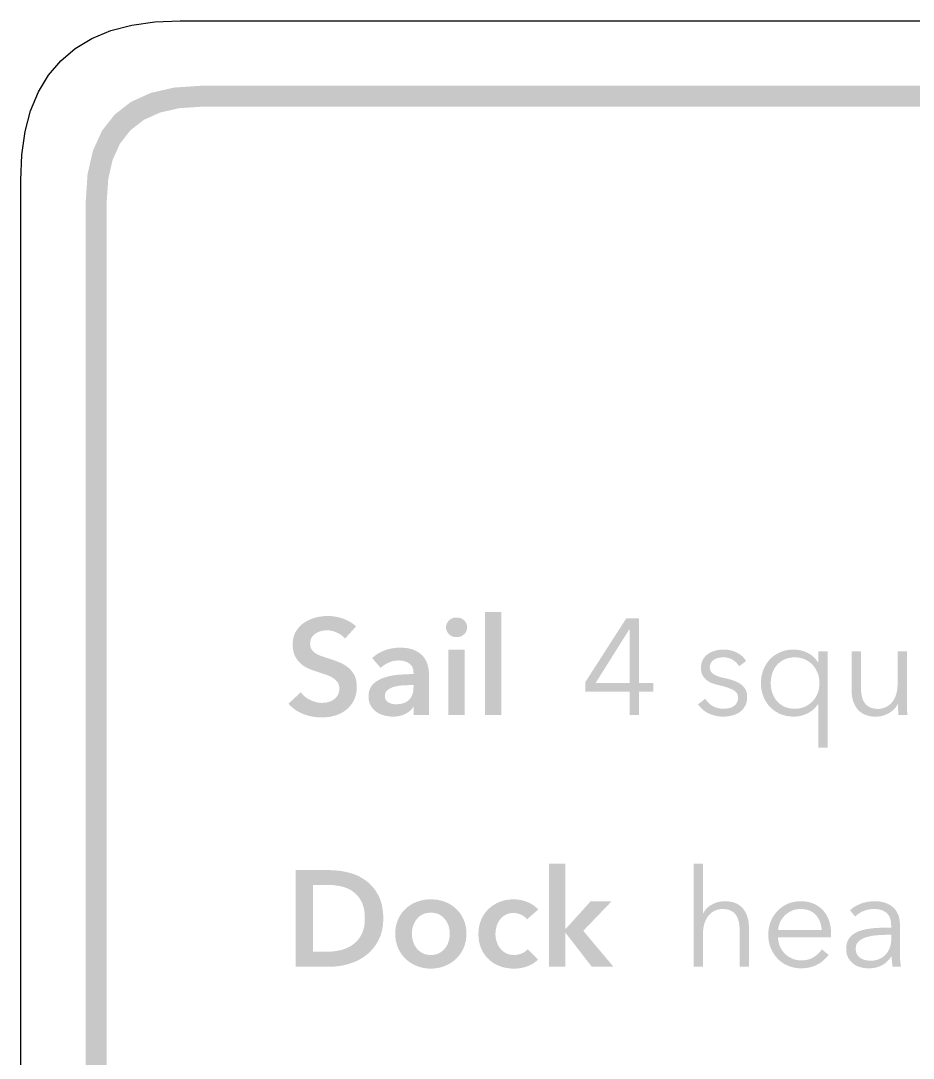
# Model space of a CAD drawing. Header units: millimetres. Extents: x 6 to 126, y 130 to 351.
# Drawn here: x 5.96 to 22.98, y 262.25 to 282.04 of the extents above; entities that cross this region are included whole.
import ezdxf

# ---------------------------------------------------------------- set-up
doc = ezdxf.new("R2010")
doc.units = ezdxf.units.MM
doc.layers.add('CUT', color=1, linetype='Continuous')
doc.layers.add('RASTER', color=7, linetype='Continuous')

msp = doc.modelspace()

# ---------------------------------------------------------------- hatches: boundary and pattern name
at = {"layer": 'RASTER'}
h = msp.add_hatch(color=7, dxfattribs=at)
h.paths.add_polyline_path([(7.2, 278.6), (7.234, 279.116), (7.337, 279.563), (7.509, 279.941), (7.75, 280.25), (8.059, 280.491), (8.438, 280.663), (8.884, 280.766), (9.4, 280.8), (65.489, 280.8), (66.005, 280.766), (66.452, 280.663), (66.83, 280.491), (67.139, 280.25), (67.38, 279.941), (67.552, 279.563), (67.655, 279.116), (67.689, 278.6), (67.689, 243.6), (67.655, 243.084), (67.552, 242.638), (67.38, 242.259), (67.139, 241.95), (66.83, 241.709), (66.452, 241.538), (66.005, 241.434), (65.489, 241.4), (9.4, 241.4), (8.884, 241.434), (8.438, 241.538), (8.059, 241.709), (7.75, 241.95), (7.509, 242.259), (7.337, 242.638), (7.234, 243.084), (7.2, 243.6)])
h.paths.add_polyline_path([(7.6, 278.6), (7.6, 243.6), (7.628, 243.178), (7.712, 242.813), (7.853, 242.503), (8.05, 242.25), (8.303, 242.053), (8.612, 241.913), (8.978, 241.828), (9.4, 241.8), (65.489, 241.8), (65.911, 241.828), (66.277, 241.913), (66.586, 242.053), (66.839, 242.25), (67.036, 242.503), (67.177, 242.813), (67.261, 243.178), (67.289, 243.6), (67.289, 278.6), (67.261, 279.022), (67.177, 279.388), (67.036, 279.697), (66.839, 279.95), (66.586, 280.147), (66.277, 280.288), (65.911, 280.372), (65.489, 280.4), (9.4, 280.4), (8.978, 280.372), (8.612, 280.288), (8.303, 280.147), (8.05, 279.95), (7.853, 279.697), (7.712, 279.388), (7.628, 279.022), (7.6, 278.6)], flags=0)
for points in [[(12.141, 270.256), (12.128, 270.273), (12.113, 270.288), (12.096, 270.304), (12.079, 270.318), (12.06, 270.332), (12.039, 270.345), (12.018, 270.357), (11.995, 270.369), (11.971, 270.38), (11.947, 270.389), (11.923, 270.397), (11.899, 270.403), (11.875, 270.408), (11.851, 270.412), (11.827, 270.414), (11.803, 270.415), (11.789, 270.414), (11.775, 270.414), (11.761, 270.413), (11.746, 270.411), (11.732, 270.409), (11.718, 270.407), (11.703, 270.404), (11.689, 270.4), (11.675, 270.396), (11.661, 270.392), (11.648, 270.387), (11.634, 270.382), (11.622, 270.376), (11.609, 270.37), (11.597, 270.363), (11.585, 270.356), (11.574, 270.348), (11.563, 270.34), (11.552, 270.331), (11.542, 270.322), (11.533, 270.312), (11.524, 270.301), (11.516, 270.29), (11.508, 270.278), (11.501, 270.266), (11.495, 270.253), (11.49, 270.239), (11.486, 270.225), (11.483, 270.21), (11.48, 270.195), (11.479, 270.179), (11.478, 270.162), (11.479, 270.147), (11.48, 270.132), (11.482, 270.118), (11.485, 270.105), (11.489, 270.092), (11.493, 270.079), (11.498, 270.067), (11.504, 270.056), (11.511, 270.045), (11.519, 270.035), (11.527, 270.024), (11.535, 270.015), (11.545, 270.006), (11.554, 269.997), (11.565, 269.988), (11.576, 269.98), (11.588, 269.973), (11.6, 269.965), (11.613, 269.958), (11.626, 269.951), (11.64, 269.944), (11.655, 269.938), (11.67, 269.932), (11.686, 269.926), (11.703, 269.92), (11.72, 269.914), (11.737, 269.908), (11.755, 269.902), (11.773, 269.897), (11.791, 269.891), (11.81, 269.885), (11.829, 269.879), (11.852, 269.872), (11.874, 269.864), (11.897, 269.856), (11.919, 269.848), (11.942, 269.84), (11.966, 269.832), (11.989, 269.823), (12.013, 269.814), (12.036, 269.805), (12.059, 269.794), (12.082, 269.783), (12.104, 269.772), (12.125, 269.759), (12.146, 269.746), (12.167, 269.732), (12.187, 269.718), (12.206, 269.702), (12.225, 269.686), (12.242, 269.669), (12.259, 269.65), (12.275, 269.631), (12.29, 269.611), (12.304, 269.589), (12.317, 269.567), (12.329, 269.544), (12.339, 269.519), (12.348, 269.493), (12.355, 269.465), (12.36, 269.436), (12.364, 269.406), (12.367, 269.374), (12.368, 269.341), (12.367, 269.304), (12.364, 269.269), (12.36, 269.235), (12.354, 269.202), (12.346, 269.17), (12.337, 269.14), (12.326, 269.11), (12.313, 269.082), (12.299, 269.055), (12.283, 269.029), (12.267, 269.005), (12.249, 268.981), (12.231, 268.959), (12.211, 268.938), (12.19, 268.918), (12.167, 268.899), (12.144, 268.881), (12.12, 268.865), (12.095, 268.849), (12.069, 268.835), (12.041, 268.822), (12.013, 268.81), (11.984, 268.799), (11.954, 268.79), (11.923, 268.781), (11.892, 268.774), (11.861, 268.767), (11.829, 268.762), (11.796, 268.758), (11.764, 268.755), (11.73, 268.754), (11.697, 268.753), (11.652, 268.754), (11.608, 268.757), (11.563, 268.763), (11.519, 268.77), (11.476, 268.779), (11.432, 268.79), (11.389, 268.804), (11.346, 268.82), (11.304, 268.837), (11.264, 268.857), (11.226, 268.878), (11.19, 268.902), (11.156, 268.927), (11.124, 268.955), (11.093, 268.984), (11.065, 269.016), (11.299, 269.234), (11.317, 269.211), (11.336, 269.19), (11.356, 269.169), (11.378, 269.15), (11.401, 269.132), (11.426, 269.116), (11.452, 269.1), (11.48, 269.086), (11.508, 269.073), (11.536, 269.062), (11.564, 269.053), (11.592, 269.045), (11.62, 269.039), (11.647, 269.035), (11.675, 269.032), (11.702, 269.031), (11.716, 269.032), (11.731, 269.032), (11.745, 269.033), (11.76, 269.035), (11.775, 269.037), (11.789, 269.039), (11.804, 269.042), (11.819, 269.046), (11.834, 269.05), (11.848, 269.054), (11.862, 269.059), (11.876, 269.065), (11.889, 269.071), (11.902, 269.078), (11.915, 269.086), (11.927, 269.094), (11.939, 269.103), (11.95, 269.112), (11.96, 269.122), (11.97, 269.132), (11.98, 269.143), (11.989, 269.154), (11.997, 269.166), (12.005, 269.178), (12.012, 269.191), (12.018, 269.205), (12.023, 269.22), (12.027, 269.235), (12.031, 269.251), (12.033, 269.268), (12.034, 269.286), (12.035, 269.304), (12.034, 269.322), (12.033, 269.339), (12.03, 269.356), (12.026, 269.371), (12.022, 269.386), (12.016, 269.4), (12.009, 269.413), (12.001, 269.425), (11.992, 269.437), (11.983, 269.449), (11.972, 269.46), (11.961, 269.47), (11.95, 269.48), (11.937, 269.49), (11.924, 269.5), (11.91, 269.509), (11.895, 269.517), (11.88, 269.525), (11.864, 269.534), (11.848, 269.541), (11.83, 269.549), (11.813, 269.556), (11.794, 269.563), (11.775, 269.57), (11.755, 269.576), (11.735, 269.583), (11.715, 269.589), (11.695, 269.596), (11.674, 269.603), (11.653, 269.61), (11.632, 269.617), (11.611, 269.624), (11.59, 269.631), (11.569, 269.638), (11.549, 269.645), (11.528, 269.653), (11.507, 269.661), (11.486, 269.669), (11.465, 269.678), (11.445, 269.687), (11.424, 269.696), (11.404, 269.706), (11.385, 269.717), (11.366, 269.729), (11.347, 269.741), (11.329, 269.754), (11.312, 269.768), (11.295, 269.783), (11.279, 269.798), (11.263, 269.814), (11.249, 269.831), (11.235, 269.849), (11.222, 269.868), (11.21, 269.888), (11.198, 269.908), (11.187, 269.93), (11.177, 269.952), (11.169, 269.976), (11.162, 270.001), (11.156, 270.028), (11.151, 270.055), (11.148, 270.084), (11.146, 270.115), (11.146, 270.147), (11.147, 270.181), (11.149, 270.215), (11.154, 270.247), (11.16, 270.277), (11.168, 270.307), (11.179, 270.335), (11.19, 270.363), (11.204, 270.389), (11.219, 270.413), (11.236, 270.437), (11.253, 270.46), (11.272, 270.481), (11.291, 270.502), (11.312, 270.521), (11.334, 270.539), (11.358, 270.556), (11.382, 270.572), (11.407, 270.587), (11.432, 270.601), (11.459, 270.614), (11.486, 270.626), (11.514, 270.637), (11.543, 270.646), (11.573, 270.655), (11.604, 270.663), (11.634, 270.669), (11.665, 270.675), (11.695, 270.679), (11.726, 270.683), (11.757, 270.686), (11.788, 270.687), (11.819, 270.688), (11.854, 270.687), (11.889, 270.685), (11.925, 270.681), (11.96, 270.675), (11.996, 270.668), (12.032, 270.66), (12.068, 270.65), (12.104, 270.638), (12.139, 270.625), (12.173, 270.61), (12.207, 270.594), (12.239, 270.576), (12.269, 270.557), (12.299, 270.536), (12.327, 270.514), (12.355, 270.49)], [(14.812, 270.766), (15.124, 270.766), (15.124, 268.8), (14.812, 268.8)], [(19.655, 269.728), (19.645, 269.747), (19.633, 269.764), (19.62, 269.781), (19.606, 269.797), (19.591, 269.812), (19.574, 269.826), (19.556, 269.839), (19.537, 269.852), (19.517, 269.863), (19.496, 269.873), (19.475, 269.881), (19.452, 269.888), (19.429, 269.893), (19.406, 269.897), (19.381, 269.899), (19.356, 269.9), (19.345, 269.9), (19.333, 269.899), (19.321, 269.898), (19.31, 269.897), (19.298, 269.896), (19.286, 269.894), (19.274, 269.892), (19.263, 269.889), (19.251, 269.887), (19.24, 269.883), (19.229, 269.88), (19.219, 269.876), (19.208, 269.871), (19.198, 269.866), (19.189, 269.861), (19.18, 269.856), (19.171, 269.85), (19.162, 269.843), (19.154, 269.836), (19.147, 269.829), (19.14, 269.821), (19.133, 269.813), (19.127, 269.805), (19.121, 269.796), (19.116, 269.786), (19.111, 269.777), (19.108, 269.767), (19.105, 269.756), (19.102, 269.745), (19.1, 269.734), (19.099, 269.722), (19.099, 269.71), (19.1, 269.689), (19.103, 269.67), (19.109, 269.651), (19.117, 269.634), (19.126, 269.618), (19.138, 269.604), (19.153, 269.591), (19.169, 269.579), (19.188, 269.568), (19.209, 269.557), (19.233, 269.547), (19.26, 269.537), (19.288, 269.527), (19.32, 269.518), (19.354, 269.51), (19.39, 269.502), (19.442, 269.49), (19.491, 269.477), (19.536, 269.463), (19.578, 269.448), (19.616, 269.431), (19.65, 269.413), (19.681, 269.394), (19.709, 269.373), (19.733, 269.351), (19.754, 269.327), (19.771, 269.302), (19.786, 269.274), (19.797, 269.245), (19.805, 269.214), (19.81, 269.181), (19.811, 269.146), (19.811, 269.12), (19.809, 269.096), (19.806, 269.072), (19.801, 269.05), (19.796, 269.028), (19.789, 269.008), (19.781, 268.989), (19.771, 268.97), (19.761, 268.953), (19.749, 268.936), (19.737, 268.92), (19.725, 268.905), (19.711, 268.891), (19.697, 268.878), (19.682, 268.865), (19.666, 268.853), (19.649, 268.842), (19.632, 268.832), (19.615, 268.823), (19.597, 268.814), (19.578, 268.807), (19.559, 268.8), (19.539, 268.794), (19.519, 268.788), (19.498, 268.784), (19.478, 268.78), (19.457, 268.776), (19.437, 268.774), (19.416, 268.772), (19.395, 268.77), (19.375, 268.769), (19.354, 268.769), (19.319, 268.77), (19.285, 268.772), (19.252, 268.777), (19.218, 268.783), (19.185, 268.791), (19.151, 268.801), (19.119, 268.813), (19.086, 268.826), (19.054, 268.841), (19.024, 268.859), (18.995, 268.878), (18.968, 268.899), (18.942, 268.923), (18.917, 268.948), (18.894, 268.976), (18.873, 269.005), (19.013, 269.109), (19.026, 269.09), (19.039, 269.071), (19.055, 269.053), (19.071, 269.035), (19.089, 269.019), (19.108, 269.003), (19.129, 268.988), (19.151, 268.974), (19.174, 268.961), (19.198, 268.95), (19.222, 268.941), (19.247, 268.933), (19.272, 268.927), (19.298, 268.923), (19.324, 268.92), (19.351, 268.92), (19.365, 268.92), (19.379, 268.92), (19.393, 268.921), (19.407, 268.922), (19.421, 268.924), (19.434, 268.925), (19.447, 268.928), (19.46, 268.93), (19.473, 268.933), (19.486, 268.936), (19.498, 268.94), (19.509, 268.944), (19.52, 268.949), (19.531, 268.954), (19.541, 268.96), (19.551, 268.966), (19.561, 268.973), (19.57, 268.98), (19.578, 268.988), (19.586, 268.996), (19.594, 269.004), (19.601, 269.013), (19.608, 269.023), (19.614, 269.033), (19.619, 269.043), (19.624, 269.054), (19.628, 269.066), (19.631, 269.078), (19.634, 269.091), (19.636, 269.104), (19.637, 269.118), (19.637, 269.133), (19.636, 269.156), (19.631, 269.178), (19.624, 269.198), (19.614, 269.217), (19.601, 269.234), (19.585, 269.25), (19.567, 269.264), (19.545, 269.277), (19.521, 269.289), (19.494, 269.301), (19.464, 269.312), (19.432, 269.324), (19.398, 269.335), (19.36, 269.346), (19.321, 269.356), (19.278, 269.367), (19.265, 269.37), (19.251, 269.374), (19.237, 269.377), (19.222, 269.381), (19.208, 269.386), (19.193, 269.39), (19.178, 269.395), (19.163, 269.399), (19.148, 269.404), (19.133, 269.41), (19.118, 269.416), (19.104, 269.423), (19.09, 269.431), (19.076, 269.439), (19.063, 269.447), (19.05, 269.457), (19.037, 269.466), (19.025, 269.477), (19.013, 269.488), (19.002, 269.499), (18.992, 269.511), (18.982, 269.524), (18.973, 269.537), (18.964, 269.551), (18.956, 269.566), (18.949, 269.582), (18.943, 269.598), (18.938, 269.616), (18.935, 269.634), (18.932, 269.653), (18.931, 269.673), (18.93, 269.694), (18.931, 269.717), (18.932, 269.739), (18.935, 269.761), (18.939, 269.781), (18.944, 269.801), (18.95, 269.819), (18.958, 269.837), (18.966, 269.854), (18.976, 269.871), (18.986, 269.886), (18.997, 269.901), (19.009, 269.915), (19.022, 269.928), (19.035, 269.941), (19.049, 269.952), (19.064, 269.964), (19.079, 269.974), (19.096, 269.984), (19.112, 269.993), (19.129, 270.001), (19.147, 270.008), (19.165, 270.015), (19.184, 270.022), (19.203, 270.027), (19.223, 270.032), (19.242, 270.036), (19.262, 270.04), (19.282, 270.043), (19.303, 270.045), (19.323, 270.047), (19.343, 270.048), (19.364, 270.048), (19.396, 270.047), (19.427, 270.044), (19.459, 270.04), (19.49, 270.034), (19.52, 270.026), (19.551, 270.016), (19.581, 270.004), (19.611, 269.991), (19.64, 269.976), (19.667, 269.959), (19.692, 269.941), (19.716, 269.922), (19.737, 269.901), (19.757, 269.879), (19.775, 269.855), (19.791, 269.83)], [(22.697, 268.8), (22.696, 268.813), (22.695, 268.825), (22.694, 268.839), (22.693, 268.852), (22.692, 268.866), (22.691, 268.88), (22.69, 268.894), (22.69, 268.909), (22.689, 268.924), (22.688, 268.938), (22.688, 268.951), (22.688, 268.964), (22.687, 268.976), (22.687, 268.987), (22.687, 268.998), (22.687, 269.008), (22.682, 269.008), (22.668, 268.982), (22.652, 268.957), (22.634, 268.934), (22.614, 268.911), (22.591, 268.89), (22.567, 268.871), (22.541, 268.852), (22.513, 268.835), (22.483, 268.82), (22.453, 268.806), (22.423, 268.795), (22.393, 268.785), (22.361, 268.778), (22.33, 268.773), (22.298, 268.77), (22.266, 268.769), (22.21, 268.771), (22.157, 268.777), (22.109, 268.788), (22.063, 268.803), (22.022, 268.823), (21.984, 268.846), (21.949, 268.874), (21.919, 268.907), (21.892, 268.942), (21.868, 268.981), (21.848, 269.022), (21.832, 269.067), (21.819, 269.113), (21.81, 269.163), (21.805, 269.215), (21.803, 269.271), (21.803, 270.017), (21.98, 270.017), (21.98, 269.343), (21.98, 269.32), (21.981, 269.296), (21.982, 269.274), (21.984, 269.252), (21.986, 269.23), (21.989, 269.209), (21.992, 269.189), (21.995, 269.169), (22, 269.15), (22.005, 269.132), (22.01, 269.114), (22.017, 269.097), (22.024, 269.08), (22.031, 269.065), (22.04, 269.05), (22.049, 269.035), (22.059, 269.022), (22.069, 269.009), (22.081, 268.997), (22.093, 268.986), (22.106, 268.975), (22.12, 268.965), (22.135, 268.956), (22.15, 268.948), (22.167, 268.941), (22.184, 268.935), (22.202, 268.929), (22.222, 268.925), (22.242, 268.921), (22.264, 268.919), (22.286, 268.917), (22.31, 268.917), (22.327, 268.917), (22.345, 268.919), (22.362, 268.921), (22.379, 268.924), (22.396, 268.928), (22.413, 268.933), (22.43, 268.939), (22.447, 268.946), (22.463, 268.953), (22.479, 268.962), (22.494, 268.971), (22.509, 268.982), (22.524, 268.993), (22.538, 269.005), (22.552, 269.019), (22.565, 269.033), (22.577, 269.048), (22.589, 269.064), (22.601, 269.081), (22.612, 269.099), (22.622, 269.118), (22.631, 269.138), (22.64, 269.159), (22.648, 269.181), (22.655, 269.204), (22.662, 269.228), (22.667, 269.253), (22.671, 269.279), (22.675, 269.306), (22.677, 269.334), (22.679, 269.363), (22.679, 269.393), (22.679, 270.017), (22.856, 270.017), (22.856, 269.068), (22.856, 269.055), (22.856, 269.041), (22.856, 269.027), (22.857, 269.011), (22.857, 268.995), (22.857, 268.978), (22.858, 268.959), (22.859, 268.94), (22.859, 268.921), (22.86, 268.902), (22.861, 268.884), (22.862, 268.866), (22.863, 268.849), (22.864, 268.832), (22.865, 268.816), (22.866, 268.8)], [(16.034, 265.966), (16.346, 265.966), (16.346, 264.723), (16.353, 264.723), (16.827, 265.248), (17.227, 265.248), (16.686, 264.684), (17.261, 264), (16.847, 264), (16.353, 264.64), (16.346, 264.64), (16.346, 264), (16.034, 264)], [(18.974, 265.017), (18.988, 265.043), (19.003, 265.067), (19.02, 265.09), (19.04, 265.112), (19.061, 265.133), (19.085, 265.152), (19.11, 265.169), (19.138, 265.186), (19.167, 265.2), (19.196, 265.213), (19.226, 265.224), (19.256, 265.232), (19.287, 265.239), (19.318, 265.244), (19.35, 265.247), (19.382, 265.248), (19.438, 265.246), (19.491, 265.239), (19.54, 265.229), (19.585, 265.214), (19.626, 265.194), (19.664, 265.17), (19.699, 265.142), (19.73, 265.11), (19.757, 265.074), (19.78, 265.036), (19.8, 264.994), (19.816, 264.95), (19.829, 264.903), (19.838, 264.854), (19.843, 264.801), (19.845, 264.746), (19.845, 264), (19.668, 264), (19.668, 264.673), (19.668, 264.697), (19.667, 264.72), (19.666, 264.743), (19.664, 264.765), (19.662, 264.787), (19.66, 264.807), (19.656, 264.828), (19.653, 264.848), (19.649, 264.867), (19.644, 264.885), (19.638, 264.903), (19.632, 264.92), (19.625, 264.936), (19.617, 264.952), (19.609, 264.967), (19.6, 264.982), (19.59, 264.995), (19.579, 265.008), (19.568, 265.02), (19.555, 265.031), (19.542, 265.042), (19.528, 265.051), (19.514, 265.06), (19.498, 265.069), (19.482, 265.076), (19.464, 265.082), (19.446, 265.088), (19.426, 265.092), (19.406, 265.095), (19.384, 265.098), (19.362, 265.099), (19.338, 265.1), (19.321, 265.099), (19.303, 265.098), (19.286, 265.096), (19.269, 265.093), (19.252, 265.089), (19.235, 265.084), (19.218, 265.078), (19.202, 265.071), (19.185, 265.064), (19.169, 265.055), (19.154, 265.046), (19.139, 265.035), (19.124, 265.024), (19.11, 265.011), (19.097, 264.998), (19.083, 264.984), (19.071, 264.969), (19.059, 264.953), (19.047, 264.936), (19.037, 264.918), (19.027, 264.899), (19.017, 264.879), (19.008, 264.858), (19, 264.836), (18.993, 264.813), (18.987, 264.789), (18.981, 264.764), (18.977, 264.738), (18.973, 264.711), (18.971, 264.683), (18.969, 264.654), (18.969, 264.624), (18.969, 264), (18.792, 264), (18.792, 265.966), (18.969, 265.966), (18.969, 265.017)], [(15.612, 264.902), (15.603, 264.915), (15.592, 264.927), (15.58, 264.939), (15.567, 264.95), (15.553, 264.961), (15.537, 264.971), (15.521, 264.98), (15.503, 264.989), (15.485, 264.998), (15.467, 265.005), (15.448, 265.011), (15.43, 265.016), (15.411, 265.019), (15.393, 265.022), (15.374, 265.024), (15.355, 265.024), (15.334, 265.024), (15.313, 265.022), (15.294, 265.019), (15.274, 265.016), (15.256, 265.011), (15.238, 265.005), (15.221, 264.998), (15.204, 264.989), (15.188, 264.98), (15.173, 264.97), (15.159, 264.96), (15.145, 264.949), (15.132, 264.937), (15.119, 264.924), (15.107, 264.911), (15.096, 264.897), (15.086, 264.882), (15.076, 264.868), (15.067, 264.852), (15.059, 264.836), (15.051, 264.82), (15.044, 264.803), (15.038, 264.786), (15.033, 264.768), (15.028, 264.75), (15.023, 264.732), (15.02, 264.714), (15.017, 264.696), (15.015, 264.678), (15.013, 264.66), (15.012, 264.642), (15.012, 264.624), (15.012, 264.606), (15.013, 264.588), (15.015, 264.57), (15.017, 264.552), (15.02, 264.534), (15.024, 264.516), (15.029, 264.498), (15.034, 264.48), (15.04, 264.462), (15.046, 264.445), (15.054, 264.428), (15.062, 264.412), (15.07, 264.396), (15.079, 264.38), (15.089, 264.366), (15.1, 264.351), (15.112, 264.337), (15.124, 264.324), (15.136, 264.311), (15.15, 264.299), (15.164, 264.288), (15.179, 264.278), (15.194, 264.268), (15.211, 264.259), (15.228, 264.25), (15.245, 264.243), (15.264, 264.237), (15.283, 264.232), (15.302, 264.229), (15.323, 264.226), (15.344, 264.224), (15.365, 264.224), (15.384, 264.224), (15.402, 264.225), (15.42, 264.228), (15.438, 264.231), (15.456, 264.235), (15.475, 264.24), (15.493, 264.245), (15.511, 264.252), (15.529, 264.26), (15.546, 264.268), (15.562, 264.277), (15.577, 264.287), (15.591, 264.298), (15.604, 264.31), (15.617, 264.322), (15.628, 264.335), (15.823, 264.138), (15.803, 264.118), (15.781, 264.099), (15.758, 264.081), (15.734, 264.064), (15.709, 264.049), (15.682, 264.034), (15.654, 264.021), (15.624, 264.009), (15.594, 263.998), (15.562, 263.989), (15.531, 263.981), (15.498, 263.975), (15.465, 263.97), (15.432, 263.966), (15.398, 263.964), (15.363, 263.964), (15.329, 263.964), (15.295, 263.966), (15.261, 263.97), (15.229, 263.975), (15.196, 263.981), (15.164, 263.988), (15.133, 263.997), (15.102, 264.008), (15.071, 264.02), (15.042, 264.033), (15.013, 264.047), (14.986, 264.062), (14.959, 264.079), (14.934, 264.097), (14.909, 264.117), (14.886, 264.138), (14.863, 264.16), (14.842, 264.183), (14.822, 264.207), (14.803, 264.233), (14.786, 264.259), (14.769, 264.287), (14.754, 264.316), (14.74, 264.346), (14.728, 264.377), (14.717, 264.409), (14.708, 264.442), (14.7, 264.476), (14.694, 264.512), (14.69, 264.548), (14.688, 264.586), (14.687, 264.624), (14.688, 264.661), (14.69, 264.698), (14.694, 264.733), (14.7, 264.768), (14.708, 264.801), (14.717, 264.834), (14.728, 264.866), (14.74, 264.897), (14.754, 264.927), (14.769, 264.956), (14.785, 264.984), (14.803, 265.01), (14.821, 265.036), (14.841, 265.06), (14.862, 265.083), (14.884, 265.105), (14.908, 265.126), (14.932, 265.145), (14.957, 265.164), (14.983, 265.181), (15.01, 265.197), (15.038, 265.212), (15.067, 265.225), (15.096, 265.238), (15.127, 265.249), (15.158, 265.258), (15.189, 265.266), (15.221, 265.273), (15.254, 265.278), (15.287, 265.281), (15.321, 265.284), (15.355, 265.284), (15.389, 265.284), (15.423, 265.281), (15.457, 265.277), (15.491, 265.271), (15.524, 265.264), (15.557, 265.255), (15.589, 265.245), (15.622, 265.232), (15.653, 265.219), (15.683, 265.204), (15.711, 265.188), (15.737, 265.171), (15.762, 265.152), (15.785, 265.132), (15.806, 265.112), (15.826, 265.089)]]:
    msp.add_hatch(color=7, dxfattribs=at).paths.add_polyline_path(points)
h = msp.add_hatch(color=7, dxfattribs=at)
h.paths.add_polyline_path([(14.115, 270.048), (14.427, 270.048), (14.427, 268.8), (14.115, 268.8)])
h.paths.add_polyline_path([(14.071, 270.472), (14.071, 270.49), (14.074, 270.508), (14.078, 270.526), (14.085, 270.542), (14.092, 270.558), (14.102, 270.574), (14.113, 270.589), (14.127, 270.603), (14.141, 270.616), (14.156, 270.628), (14.173, 270.637), (14.19, 270.645), (14.208, 270.651), (14.227, 270.656), (14.247, 270.658), (14.268, 270.659), (14.289, 270.658), (14.309, 270.656), (14.329, 270.652), (14.347, 270.646), (14.365, 270.638), (14.382, 270.629), (14.397, 270.618), (14.413, 270.606), (14.426, 270.592), (14.438, 270.577), (14.448, 270.562), (14.456, 270.546), (14.463, 270.528), (14.467, 270.51), (14.47, 270.492), (14.471, 270.472), (14.47, 270.452), (14.467, 270.433), (14.463, 270.415), (14.456, 270.398), (14.448, 270.382), (14.438, 270.366), (14.426, 270.352), (14.413, 270.338), (14.397, 270.325), (14.382, 270.315), (14.365, 270.305), (14.347, 270.298), (14.329, 270.292), (14.309, 270.288), (14.289, 270.285), (14.268, 270.285), (14.247, 270.285), (14.227, 270.288), (14.208, 270.292), (14.19, 270.299), (14.173, 270.306), (14.156, 270.316), (14.141, 270.327), (14.127, 270.341), (14.113, 270.355), (14.102, 270.37), (14.092, 270.385), (14.085, 270.401), (14.078, 270.418), (14.074, 270.435), (14.071, 270.453), (14.071, 270.472)])
h = msp.add_hatch(color=7, dxfattribs=at)
h.paths.add_polyline_path([(17.75, 269.408), (18.02, 269.408), (18.02, 269.245), (17.75, 269.245), (17.75, 268.8), (17.568, 268.8), (17.568, 269.245), (16.725, 269.245), (16.725, 269.427), (17.505, 270.641), (17.75, 270.641)])
h.paths.add_polyline_path([(17.568, 270.43), (17.562, 270.43), (16.92, 269.408), (17.568, 269.408)], flags=0)
h = msp.add_hatch(color=7, dxfattribs=at)
h.paths.add_polyline_path([(13.454, 268.959), (13.447, 268.959), (13.434, 268.938), (13.42, 268.919), (13.403, 268.9), (13.386, 268.883), (13.366, 268.866), (13.344, 268.851), (13.321, 268.836), (13.296, 268.822), (13.269, 268.81), (13.242, 268.799), (13.214, 268.79), (13.185, 268.782), (13.155, 268.776), (13.124, 268.772), (13.092, 268.77), (13.059, 268.769), (13.04, 268.769), (13.021, 268.77), (13.002, 268.772), (12.982, 268.774), (12.962, 268.776), (12.942, 268.78), (12.922, 268.784), (12.902, 268.788), (12.882, 268.794), (12.862, 268.8), (12.842, 268.807), (12.823, 268.814), (12.805, 268.823), (12.786, 268.832), (12.769, 268.842), (12.751, 268.853), (12.734, 268.865), (12.718, 268.878), (12.703, 268.891), (12.688, 268.906), (12.674, 268.921), (12.661, 268.938), (12.648, 268.955), (12.637, 268.973), (12.626, 268.992), (12.617, 269.012), (12.609, 269.033), (12.603, 269.056), (12.598, 269.079), (12.594, 269.104), (12.592, 269.129), (12.591, 269.156), (12.592, 269.19), (12.596, 269.223), (12.602, 269.253), (12.611, 269.282), (12.622, 269.309), (12.636, 269.335), (12.652, 269.358), (12.671, 269.38), (12.691, 269.4), (12.713, 269.419), (12.736, 269.437), (12.761, 269.453), (12.787, 269.469), (12.815, 269.483), (12.844, 269.496), (12.875, 269.507), (12.906, 269.518), (12.939, 269.527), (12.972, 269.536), (13.006, 269.544), (13.041, 269.551), (13.077, 269.557), (13.114, 269.562), (13.152, 269.566), (13.189, 269.569), (13.227, 269.572), (13.265, 269.574), (13.302, 269.576), (13.339, 269.578), (13.376, 269.579), (13.413, 269.58), (13.449, 269.58), (13.449, 269.611), (13.448, 269.639), (13.444, 269.666), (13.437, 269.69), (13.428, 269.713), (13.416, 269.734), (13.402, 269.752), (13.385, 269.769), (13.365, 269.784), (13.343, 269.797), (13.32, 269.809), (13.297, 269.818), (13.272, 269.826), (13.246, 269.832), (13.22, 269.837), (13.192, 269.839), (13.163, 269.84), (13.139, 269.839), (13.114, 269.837), (13.09, 269.834), (13.066, 269.83), (13.043, 269.824), (13.019, 269.817), (12.996, 269.808), (12.973, 269.798), (12.951, 269.788), (12.93, 269.776), (12.91, 269.765), (12.89, 269.752), (12.872, 269.739), (12.854, 269.726), (12.838, 269.712), (12.823, 269.697), (12.661, 269.887), (12.689, 269.911), (12.717, 269.933), (12.746, 269.954), (12.776, 269.973), (12.807, 269.991), (12.84, 270.007), (12.873, 270.022), (12.907, 270.035), (12.942, 270.047), (12.977, 270.057), (13.012, 270.065), (13.047, 270.072), (13.082, 270.077), (13.118, 270.081), (13.154, 270.084), (13.189, 270.084), (13.23, 270.084), (13.269, 270.081), (13.306, 270.078), (13.341, 270.073), (13.374, 270.066), (13.406, 270.058), (13.436, 270.049), (13.464, 270.038), (13.49, 270.025), (13.515, 270.012), (13.538, 269.998), (13.56, 269.984), (13.581, 269.968), (13.6, 269.951), (13.617, 269.934), (13.634, 269.915), (13.649, 269.896), (13.663, 269.877), (13.675, 269.856), (13.687, 269.835), (13.697, 269.814), (13.706, 269.792), (13.714, 269.77), (13.721, 269.746), (13.727, 269.723), (13.732, 269.7), (13.736, 269.676), (13.739, 269.653), (13.742, 269.629), (13.744, 269.606), (13.745, 269.583), (13.746, 269.559), (13.746, 268.8), (13.454, 268.8)])
h.paths.add_polyline_path([(13.449, 269.369), (13.379, 269.369), (13.36, 269.369), (13.341, 269.369), (13.321, 269.368), (13.302, 269.368), (13.282, 269.367), (13.262, 269.366), (13.241, 269.364), (13.22, 269.363), (13.2, 269.361), (13.18, 269.359), (13.16, 269.356), (13.14, 269.352), (13.121, 269.349), (13.103, 269.344), (13.085, 269.34), (13.067, 269.334), (13.05, 269.328), (13.033, 269.322), (13.018, 269.315), (13.003, 269.308), (12.988, 269.3), (12.975, 269.291), (12.962, 269.282), (12.95, 269.272), (12.939, 269.261), (12.93, 269.25), (12.921, 269.237), (12.915, 269.224), (12.91, 269.21), (12.906, 269.195), (12.904, 269.178), (12.903, 269.161), (12.904, 269.151), (12.904, 269.14), (12.906, 269.13), (12.908, 269.121), (12.911, 269.112), (12.914, 269.103), (12.918, 269.095), (12.923, 269.087), (12.928, 269.08), (12.933, 269.073), (12.939, 269.067), (12.945, 269.06), (12.952, 269.054), (12.959, 269.049), (12.966, 269.044), (12.973, 269.039), (12.981, 269.035), (12.989, 269.031), (12.998, 269.027), (13.007, 269.024), (13.015, 269.021), (13.025, 269.018), (13.034, 269.015), (13.044, 269.013), (13.053, 269.011), (13.063, 269.01), (13.073, 269.008), (13.083, 269.007), (13.092, 269.006), (13.102, 269.006), (13.112, 269.006), (13.122, 269.005), (13.161, 269.007), (13.197, 269.011), (13.232, 269.017), (13.263, 269.027), (13.293, 269.039), (13.32, 269.054), (13.344, 269.071), (13.366, 269.091), (13.386, 269.114), (13.402, 269.138), (13.417, 269.164), (13.428, 269.193), (13.438, 269.223), (13.444, 269.255), (13.448, 269.289), (13.449, 269.325)], flags=0)
h = msp.add_hatch(color=7, dxfattribs=at)
h.paths.add_polyline_path([(21.161, 269.005), (21.141, 268.978), (21.12, 268.952), (21.097, 268.927), (21.073, 268.904), (21.047, 268.883), (21.019, 268.864), (20.99, 268.846), (20.959, 268.83), (20.928, 268.816), (20.896, 268.803), (20.864, 268.793), (20.832, 268.784), (20.8, 268.777), (20.768, 268.773), (20.736, 268.77), (20.703, 268.769), (20.668, 268.77), (20.633, 268.772), (20.6, 268.776), (20.567, 268.781), (20.535, 268.788), (20.504, 268.797), (20.474, 268.807), (20.444, 268.818), (20.416, 268.831), (20.389, 268.845), (20.362, 268.86), (20.337, 268.877), (20.313, 268.894), (20.29, 268.913), (20.268, 268.933), (20.247, 268.953), (20.227, 268.975), (20.208, 268.998), (20.191, 269.022), (20.174, 269.047), (20.159, 269.073), (20.145, 269.1), (20.131, 269.127), (20.12, 269.156), (20.109, 269.186), (20.1, 269.216), (20.092, 269.247), (20.085, 269.278), (20.08, 269.31), (20.077, 269.342), (20.075, 269.375), (20.074, 269.408), (20.075, 269.442), (20.077, 269.475), (20.08, 269.507), (20.085, 269.539), (20.092, 269.57), (20.1, 269.601), (20.109, 269.631), (20.12, 269.661), (20.131, 269.689), (20.145, 269.717), (20.159, 269.744), (20.174, 269.77), (20.191, 269.795), (20.208, 269.819), (20.227, 269.841), (20.247, 269.863), (20.268, 269.884), (20.29, 269.904), (20.313, 269.923), (20.337, 269.94), (20.362, 269.956), (20.389, 269.972), (20.416, 269.986), (20.444, 269.999), (20.474, 270.01), (20.504, 270.02), (20.535, 270.029), (20.567, 270.036), (20.6, 270.041), (20.633, 270.045), (20.668, 270.047), (20.703, 270.048), (20.736, 270.047), (20.768, 270.044), (20.8, 270.039), (20.832, 270.033), (20.864, 270.024), (20.896, 270.014), (20.928, 270.001), (20.959, 269.987), (20.99, 269.971), (21.019, 269.953), (21.047, 269.933), (21.073, 269.911), (21.097, 269.888), (21.12, 269.862), (21.141, 269.835), (21.161, 269.806), (21.169, 269.806), (21.169, 270.017), (21.345, 270.017), (21.345, 268.176), (21.169, 268.176), (21.169, 269.005)])
h.paths.add_polyline_path([(20.261, 269.408), (20.262, 269.383), (20.263, 269.358), (20.266, 269.334), (20.269, 269.31), (20.273, 269.286), (20.279, 269.263), (20.285, 269.24), (20.292, 269.217), (20.301, 269.195), (20.31, 269.174), (20.32, 269.153), (20.33, 269.133), (20.342, 269.114), (20.355, 269.096), (20.368, 269.078), (20.382, 269.061), (20.397, 269.045), (20.413, 269.03), (20.43, 269.016), (20.447, 269.002), (20.466, 268.99), (20.485, 268.978), (20.505, 268.967), (20.526, 268.957), (20.548, 268.948), (20.571, 268.941), (20.594, 268.934), (20.618, 268.929), (20.643, 268.925), (20.668, 268.922), (20.694, 268.92), (20.721, 268.92), (20.747, 268.92), (20.771, 268.922), (20.795, 268.925), (20.819, 268.929), (20.842, 268.934), (20.865, 268.941), (20.887, 268.948), (20.909, 268.957), (20.93, 268.967), (20.95, 268.978), (20.97, 268.989), (20.989, 269.002), (21.007, 269.015), (21.024, 269.029), (21.041, 269.044), (21.057, 269.06), (21.072, 269.077), (21.086, 269.094), (21.1, 269.112), (21.112, 269.131), (21.124, 269.151), (21.135, 269.171), (21.145, 269.193), (21.154, 269.215), (21.163, 269.237), (21.17, 269.26), (21.176, 269.284), (21.181, 269.308), (21.184, 269.332), (21.187, 269.357), (21.189, 269.383), (21.189, 269.408), (21.189, 269.434), (21.187, 269.46), (21.184, 269.484), (21.181, 269.509), (21.176, 269.533), (21.17, 269.556), (21.163, 269.579), (21.154, 269.602), (21.145, 269.624), (21.135, 269.645), (21.124, 269.666), (21.112, 269.686), (21.1, 269.705), (21.086, 269.723), (21.072, 269.741), (21.057, 269.758), (21.041, 269.774), (21.024, 269.789), (21.007, 269.804), (20.989, 269.817), (20.97, 269.83), (20.95, 269.841), (20.93, 269.852), (20.909, 269.862), (20.887, 269.871), (20.865, 269.879), (20.842, 269.885), (20.819, 269.89), (20.795, 269.894), (20.771, 269.897), (20.747, 269.899), (20.721, 269.9), (20.694, 269.899), (20.668, 269.897), (20.643, 269.894), (20.618, 269.89), (20.594, 269.885), (20.571, 269.878), (20.548, 269.87), (20.526, 269.861), (20.505, 269.851), (20.485, 269.84), (20.466, 269.828), (20.447, 269.815), (20.43, 269.801), (20.413, 269.787), (20.397, 269.772), (20.382, 269.756), (20.368, 269.739), (20.355, 269.721), (20.342, 269.702), (20.33, 269.683), (20.32, 269.663), (20.31, 269.643), (20.301, 269.622), (20.292, 269.6), (20.285, 269.577), (20.279, 269.554), (20.273, 269.531), (20.269, 269.507), (20.266, 269.483), (20.263, 269.458), (20.262, 269.434), (20.261, 269.408)], flags=0)
h = msp.add_hatch(color=7, dxfattribs=at)
h.paths.add_polyline_path([(11.203, 265.841), (11.855, 265.841), (11.9, 265.84), (11.945, 265.838), (11.99, 265.834), (12.035, 265.829), (12.081, 265.823), (12.126, 265.814), (12.171, 265.805), (12.217, 265.794), (12.262, 265.781), (12.306, 265.767), (12.348, 265.75), (12.39, 265.732), (12.43, 265.712), (12.469, 265.689), (12.507, 265.665), (12.544, 265.639), (12.58, 265.611), (12.614, 265.581), (12.646, 265.549), (12.676, 265.515), (12.705, 265.478), (12.732, 265.439), (12.757, 265.399), (12.781, 265.356), (12.802, 265.311), (12.821, 265.263), (12.836, 265.212), (12.849, 265.159), (12.859, 265.104), (12.866, 265.045), (12.871, 264.984), (12.872, 264.92), (12.871, 264.861), (12.866, 264.804), (12.859, 264.749), (12.849, 264.696), (12.836, 264.645), (12.821, 264.596), (12.802, 264.549), (12.781, 264.504), (12.757, 264.462), (12.732, 264.421), (12.705, 264.383), (12.676, 264.346), (12.646, 264.311), (12.614, 264.278), (12.58, 264.247), (12.544, 264.218), (12.507, 264.191), (12.469, 264.166), (12.43, 264.143), (12.39, 264.121), (12.348, 264.102), (12.306, 264.084), (12.262, 264.068), (12.217, 264.053), (12.171, 264.041), (12.126, 264.03), (12.081, 264.021), (12.035, 264.013), (11.99, 264.007), (11.945, 264.003), (11.9, 264.001), (11.855, 264), (11.203, 264)])
h.paths.add_polyline_path([(11.803, 264.286), (11.835, 264.286), (11.867, 264.288), (11.899, 264.29), (11.931, 264.293), (11.963, 264.298), (11.995, 264.303), (12.026, 264.309), (12.058, 264.316), (12.09, 264.324), (12.12, 264.333), (12.15, 264.344), (12.179, 264.356), (12.208, 264.37), (12.235, 264.384), (12.262, 264.4), (12.288, 264.417), (12.313, 264.436), (12.337, 264.456), (12.36, 264.478), (12.382, 264.501), (12.402, 264.526), (12.421, 264.553), (12.439, 264.581), (12.456, 264.611), (12.471, 264.643), (12.484, 264.676), (12.496, 264.712), (12.505, 264.749), (12.512, 264.789), (12.517, 264.831), (12.52, 264.875), (12.521, 264.92), (12.52, 264.969), (12.517, 265.015), (12.512, 265.058), (12.505, 265.1), (12.496, 265.139), (12.484, 265.176), (12.471, 265.21), (12.456, 265.243), (12.439, 265.273), (12.421, 265.302), (12.402, 265.329), (12.382, 265.354), (12.36, 265.377), (12.337, 265.399), (12.313, 265.419), (12.288, 265.438), (12.262, 265.455), (12.235, 265.47), (12.208, 265.484), (12.179, 265.497), (12.15, 265.508), (12.12, 265.518), (12.09, 265.527), (12.058, 265.534), (12.026, 265.54), (11.995, 265.545), (11.963, 265.55), (11.931, 265.554), (11.899, 265.556), (11.867, 265.558), (11.835, 265.56), (11.803, 265.56), (11.53, 265.56), (11.53, 264.286)], flags=0)
h = msp.add_hatch(color=7, dxfattribs=at)
h.paths.add_polyline_path([(13.101, 264.629), (13.102, 264.666), (13.104, 264.702), (13.108, 264.737), (13.114, 264.771), (13.122, 264.804), (13.131, 264.836), (13.142, 264.868), (13.154, 264.898), (13.168, 264.928), (13.183, 264.957), (13.199, 264.984), (13.217, 265.01), (13.235, 265.036), (13.255, 265.06), (13.276, 265.083), (13.298, 265.105), (13.322, 265.126), (13.346, 265.145), (13.371, 265.164), (13.398, 265.181), (13.425, 265.197), (13.454, 265.212), (13.484, 265.225), (13.514, 265.238), (13.546, 265.249), (13.578, 265.258), (13.61, 265.266), (13.643, 265.273), (13.676, 265.278), (13.71, 265.281), (13.745, 265.284), (13.779, 265.284), (13.814, 265.284), (13.849, 265.281), (13.883, 265.278), (13.916, 265.273), (13.949, 265.266), (13.981, 265.258), (14.013, 265.249), (14.045, 265.238), (14.075, 265.225), (14.105, 265.212), (14.133, 265.197), (14.161, 265.181), (14.187, 265.164), (14.213, 265.145), (14.237, 265.126), (14.26, 265.105), (14.283, 265.083), (14.304, 265.06), (14.323, 265.036), (14.342, 265.01), (14.359, 264.984), (14.376, 264.957), (14.391, 264.928), (14.405, 264.898), (14.417, 264.868), (14.428, 264.836), (14.437, 264.804), (14.445, 264.771), (14.451, 264.737), (14.455, 264.702), (14.457, 264.666), (14.458, 264.629), (14.457, 264.593), (14.455, 264.557), (14.451, 264.522), (14.445, 264.488), (14.437, 264.454), (14.428, 264.422), (14.417, 264.39), (14.405, 264.359), (14.391, 264.329), (14.376, 264.3), (14.359, 264.272), (14.342, 264.245), (14.323, 264.22), (14.304, 264.195), (14.283, 264.172), (14.26, 264.15), (14.237, 264.128), (14.213, 264.108), (14.187, 264.089), (14.161, 264.072), (14.133, 264.055), (14.105, 264.04), (14.075, 264.026), (14.045, 264.013), (14.013, 264.001), (13.981, 263.991), (13.949, 263.983), (13.916, 263.976), (13.883, 263.971), (13.849, 263.967), (13.814, 263.964), (13.779, 263.964), (13.745, 263.964), (13.71, 263.967), (13.676, 263.971), (13.643, 263.976), (13.61, 263.983), (13.578, 263.991), (13.546, 264.001), (13.514, 264.013), (13.484, 264.026), (13.454, 264.04), (13.425, 264.055), (13.398, 264.072), (13.371, 264.089), (13.346, 264.108), (13.322, 264.128), (13.298, 264.15), (13.276, 264.172), (13.255, 264.195), (13.235, 264.22), (13.217, 264.245), (13.199, 264.272), (13.183, 264.3), (13.168, 264.329), (13.154, 264.359), (13.142, 264.39), (13.131, 264.422), (13.122, 264.454), (13.114, 264.488), (13.108, 264.522), (13.104, 264.557), (13.102, 264.593), (13.101, 264.629)])
h.paths.add_polyline_path([(13.418, 264.629), (13.418, 264.611), (13.419, 264.593), (13.421, 264.575), (13.424, 264.556), (13.427, 264.538), (13.43, 264.52), (13.435, 264.502), (13.44, 264.484), (13.446, 264.466), (13.453, 264.448), (13.46, 264.431), (13.468, 264.415), (13.476, 264.399), (13.486, 264.383), (13.496, 264.368), (13.506, 264.354), (13.518, 264.34), (13.53, 264.326), (13.543, 264.314), (13.556, 264.302), (13.571, 264.29), (13.586, 264.28), (13.602, 264.269), (13.618, 264.26), (13.636, 264.251), (13.654, 264.244), (13.673, 264.238), (13.692, 264.233), (13.713, 264.229), (13.734, 264.226), (13.756, 264.224), (13.779, 264.224), (13.802, 264.224), (13.825, 264.226), (13.846, 264.229), (13.867, 264.233), (13.886, 264.238), (13.905, 264.244), (13.923, 264.251), (13.941, 264.26), (13.957, 264.269), (13.973, 264.28), (13.988, 264.29), (14.002, 264.302), (14.016, 264.314), (14.029, 264.326), (14.041, 264.34), (14.052, 264.354), (14.063, 264.368), (14.073, 264.383), (14.082, 264.399), (14.091, 264.415), (14.099, 264.431), (14.106, 264.448), (14.113, 264.466), (14.119, 264.484), (14.124, 264.502), (14.128, 264.52), (14.132, 264.538), (14.135, 264.556), (14.138, 264.575), (14.139, 264.593), (14.14, 264.611), (14.141, 264.629), (14.14, 264.647), (14.139, 264.666), (14.138, 264.684), (14.135, 264.702), (14.132, 264.72), (14.128, 264.738), (14.124, 264.756), (14.119, 264.774), (14.113, 264.791), (14.106, 264.808), (14.099, 264.825), (14.091, 264.841), (14.082, 264.857), (14.073, 264.873), (14.063, 264.888), (14.052, 264.902), (14.041, 264.916), (14.029, 264.929), (14.016, 264.942), (14.002, 264.954), (13.988, 264.965), (13.973, 264.976), (13.957, 264.985), (13.941, 264.995), (13.923, 265.003), (13.905, 265.01), (13.886, 265.016), (13.867, 265.021), (13.846, 265.025), (13.825, 265.027), (13.802, 265.029), (13.779, 265.03), (13.756, 265.029), (13.734, 265.027), (13.713, 265.025), (13.692, 265.021), (13.673, 265.016), (13.654, 265.01), (13.636, 265.003), (13.618, 264.995), (13.602, 264.985), (13.586, 264.976), (13.571, 264.965), (13.556, 264.954), (13.543, 264.942), (13.53, 264.929), (13.518, 264.916), (13.506, 264.902), (13.496, 264.888), (13.486, 264.873), (13.476, 264.857), (13.468, 264.841), (13.46, 264.825), (13.453, 264.808), (13.446, 264.791), (13.44, 264.774), (13.435, 264.756), (13.43, 264.738), (13.427, 264.72), (13.424, 264.702), (13.421, 264.684), (13.419, 264.666), (13.418, 264.647), (13.418, 264.629)], flags=0)
h = msp.add_hatch(color=7, dxfattribs=at)
h.paths.add_polyline_path([(21.231, 264.702), (21.228, 264.744), (21.221, 264.784), (21.212, 264.822), (21.199, 264.859), (21.184, 264.894), (21.166, 264.926), (21.145, 264.958), (21.121, 264.987), (21.093, 265.013), (21.064, 265.036), (21.031, 265.056), (20.996, 265.072), (20.958, 265.084), (20.917, 265.093), (20.874, 265.098), (20.828, 265.1), (20.806, 265.099), (20.785, 265.098), (20.764, 265.095), (20.743, 265.092), (20.723, 265.087), (20.703, 265.082), (20.683, 265.075), (20.664, 265.067), (20.646, 265.059), (20.628, 265.05), (20.61, 265.04), (20.593, 265.029), (20.577, 265.018), (20.561, 265.005), (20.546, 264.993), (20.532, 264.979), (20.518, 264.965), (20.504, 264.95), (20.492, 264.935), (20.48, 264.919), (20.469, 264.903), (20.459, 264.886), (20.449, 264.869), (20.441, 264.852), (20.433, 264.834), (20.425, 264.815), (20.419, 264.797), (20.414, 264.778), (20.41, 264.76), (20.406, 264.741), (20.403, 264.721), (20.402, 264.702)], flags=0)
h.paths.add_polyline_path([(21.41, 264.645), (21.41, 264.64), (21.41, 264.636), (21.41, 264.631), (21.41, 264.626), (21.41, 264.621), (21.41, 264.616), (21.41, 264.611), (21.41, 264.606), (21.41, 264.601), (21.41, 264.595), (21.41, 264.59), (21.41, 264.584), (21.409, 264.579), (21.409, 264.573), (21.408, 264.567), (21.408, 264.562), (20.399, 264.562), (20.4, 264.539), (20.402, 264.517), (20.405, 264.495), (20.409, 264.473), (20.414, 264.452), (20.42, 264.431), (20.427, 264.41), (20.435, 264.39), (20.444, 264.37), (20.454, 264.351), (20.464, 264.332), (20.476, 264.315), (20.488, 264.297), (20.501, 264.281), (20.514, 264.265), (20.529, 264.25), (20.544, 264.235), (20.56, 264.221), (20.577, 264.208), (20.594, 264.196), (20.612, 264.184), (20.63, 264.174), (20.65, 264.164), (20.669, 264.155), (20.69, 264.146), (20.711, 264.139), (20.732, 264.133), (20.753, 264.128), (20.775, 264.125), (20.798, 264.122), (20.82, 264.12), (20.844, 264.12), (20.877, 264.121), (20.91, 264.124), (20.942, 264.129), (20.972, 264.136), (21.001, 264.144), (21.029, 264.155), (21.056, 264.168), (21.082, 264.183), (21.106, 264.2), (21.129, 264.216), (21.15, 264.234), (21.17, 264.252), (21.188, 264.271), (21.205, 264.29), (21.22, 264.31), (21.234, 264.33), (21.366, 264.226), (21.339, 264.193), (21.31, 264.162), (21.281, 264.134), (21.251, 264.108), (21.221, 264.084), (21.19, 264.063), (21.158, 264.045), (21.126, 264.029), (21.093, 264.015), (21.059, 264.002), (21.024, 263.992), (20.99, 263.984), (20.954, 263.977), (20.918, 263.973), (20.881, 263.97), (20.844, 263.969), (20.81, 263.97), (20.777, 263.972), (20.745, 263.976), (20.713, 263.981), (20.682, 263.988), (20.652, 263.996), (20.622, 264.006), (20.593, 264.017), (20.564, 264.03), (20.537, 264.043), (20.51, 264.058), (20.485, 264.074), (20.461, 264.092), (20.437, 264.11), (20.415, 264.13), (20.394, 264.151), (20.374, 264.173), (20.354, 264.196), (20.336, 264.22), (20.319, 264.244), (20.304, 264.27), (20.289, 264.297), (20.275, 264.325), (20.263, 264.354), (20.251, 264.383), (20.241, 264.413), (20.233, 264.444), (20.226, 264.476), (20.221, 264.508), (20.217, 264.541), (20.215, 264.574), (20.214, 264.608), (20.215, 264.643), (20.217, 264.676), (20.221, 264.709), (20.226, 264.741), (20.233, 264.773), (20.241, 264.803), (20.25, 264.834), (20.261, 264.863), (20.273, 264.892), (20.287, 264.92), (20.301, 264.947), (20.317, 264.972), (20.334, 264.997), (20.352, 265.021), (20.371, 265.044), (20.391, 265.066), (20.412, 265.087), (20.435, 265.107), (20.458, 265.125), (20.482, 265.142), (20.506, 265.159), (20.532, 265.173), (20.559, 265.187), (20.586, 265.2), (20.614, 265.211), (20.643, 265.221), (20.673, 265.229), (20.703, 265.236), (20.733, 265.241), (20.764, 265.245), (20.796, 265.247), (20.828, 265.248), (20.863, 265.247), (20.897, 265.245), (20.93, 265.241), (20.963, 265.236), (20.994, 265.229), (21.023, 265.221), (21.052, 265.211), (21.08, 265.2), (21.107, 265.187), (21.133, 265.174), (21.157, 265.159), (21.18, 265.143), (21.202, 265.127), (21.224, 265.109), (21.243, 265.09), (21.262, 265.07), (21.28, 265.049), (21.296, 265.027), (21.312, 265.005), (21.326, 264.981), (21.339, 264.957), (21.352, 264.932), (21.363, 264.906), (21.373, 264.879), (21.382, 264.851), (21.389, 264.823), (21.396, 264.795), (21.401, 264.766), (21.405, 264.736), (21.408, 264.706), (21.41, 264.676), (21.41, 264.645)])
h = msp.add_hatch(color=7, dxfattribs=at)
h.paths.add_polyline_path([(22.557, 264.785), (22.556, 264.824), (22.552, 264.859), (22.545, 264.893), (22.536, 264.924), (22.525, 264.952), (22.51, 264.978), (22.493, 265.001), (22.474, 265.022), (22.452, 265.04), (22.427, 265.056), (22.401, 265.069), (22.372, 265.08), (22.34, 265.089), (22.307, 265.095), (22.27, 265.099), (22.232, 265.1), (22.205, 265.099), (22.178, 265.097), (22.152, 265.094), (22.127, 265.09), (22.102, 265.085), (22.077, 265.078), (22.053, 265.07), (22.029, 265.061), (22.006, 265.051), (21.984, 265.04), (21.963, 265.028), (21.943, 265.015), (21.923, 265.002), (21.905, 264.988), (21.887, 264.973), (21.871, 264.957), (21.772, 265.074), (21.791, 265.092), (21.813, 265.11), (21.835, 265.127), (21.859, 265.143), (21.885, 265.158), (21.912, 265.172), (21.941, 265.186), (21.971, 265.199), (22.002, 265.21), (22.034, 265.22), (22.068, 265.229), (22.102, 265.236), (22.138, 265.241), (22.174, 265.245), (22.212, 265.247), (22.25, 265.248), (22.275, 265.248), (22.299, 265.246), (22.322, 265.244), (22.346, 265.241), (22.369, 265.237), (22.391, 265.233), (22.413, 265.227), (22.435, 265.221), (22.456, 265.213), (22.476, 265.205), (22.496, 265.196), (22.515, 265.187), (22.534, 265.176), (22.552, 265.164), (22.569, 265.152), (22.586, 265.139), (22.601, 265.125), (22.616, 265.11), (22.63, 265.094), (22.643, 265.077), (22.656, 265.059), (22.667, 265.041), (22.677, 265.021), (22.687, 265.001), (22.696, 264.98), (22.703, 264.958), (22.709, 264.935), (22.714, 264.911), (22.718, 264.886), (22.721, 264.86), (22.723, 264.834), (22.723, 264.806), (22.723, 264.273), (22.723, 264.255), (22.724, 264.238), (22.724, 264.22), (22.725, 264.202), (22.725, 264.183), (22.726, 264.165), (22.727, 264.146), (22.729, 264.127), (22.73, 264.109), (22.732, 264.091), (22.733, 264.074), (22.735, 264.058), (22.737, 264.042), (22.739, 264.027), (22.742, 264.013), (22.744, 264), (22.586, 264), (22.584, 264.011), (22.582, 264.023), (22.58, 264.034), (22.578, 264.046), (22.577, 264.058), (22.575, 264.071), (22.574, 264.083), (22.573, 264.096), (22.571, 264.109), (22.57, 264.122), (22.569, 264.135), (22.569, 264.148), (22.568, 264.16), (22.568, 264.173), (22.567, 264.185), (22.567, 264.198), (22.562, 264.198), (22.541, 264.168), (22.519, 264.141), (22.497, 264.116), (22.473, 264.093), (22.45, 264.072), (22.425, 264.053), (22.4, 264.037), (22.374, 264.022), (22.347, 264.01), (22.318, 263.999), (22.289, 263.99), (22.258, 263.982), (22.225, 263.976), (22.192, 263.972), (22.157, 263.97), (22.12, 263.969), (22.103, 263.969), (22.085, 263.97), (22.067, 263.972), (22.049, 263.974), (22.031, 263.976), (22.013, 263.98), (21.994, 263.984), (21.976, 263.988), (21.958, 263.994), (21.94, 264), (21.922, 264.006), (21.905, 264.014), (21.888, 264.022), (21.872, 264.031), (21.856, 264.041), (21.841, 264.052), (21.826, 264.063), (21.811, 264.076), (21.798, 264.089), (21.785, 264.103), (21.772, 264.117), (21.761, 264.133), (21.75, 264.149), (21.739, 264.166), (21.73, 264.184), (21.722, 264.203), (21.715, 264.223), (21.709, 264.244), (21.705, 264.266), (21.702, 264.289), (21.7, 264.313), (21.699, 264.338), (21.7, 264.372), (21.703, 264.405), (21.709, 264.435), (21.717, 264.464), (21.727, 264.491), (21.739, 264.516), (21.754, 264.539), (21.771, 264.56), (21.789, 264.58), (21.809, 264.599), (21.831, 264.616), (21.854, 264.632), (21.879, 264.646), (21.905, 264.66), (21.932, 264.672), (21.962, 264.683), (21.992, 264.692), (22.024, 264.701), (22.056, 264.709), (22.09, 264.716), (22.125, 264.722), (22.161, 264.727), (22.198, 264.731), (22.236, 264.735), (22.275, 264.737), (22.314, 264.74), (22.354, 264.742), (22.394, 264.743), (22.434, 264.745), (22.475, 264.745), (22.516, 264.746), (22.557, 264.746)])
h.paths.add_polyline_path([(22.505, 264.608), (22.478, 264.608), (22.45, 264.608), (22.423, 264.607), (22.395, 264.606), (22.368, 264.605), (22.34, 264.603), (22.313, 264.601), (22.285, 264.599), (22.258, 264.597), (22.231, 264.594), (22.205, 264.59), (22.18, 264.586), (22.155, 264.581), (22.131, 264.575), (22.108, 264.569), (22.085, 264.563), (22.063, 264.556), (22.042, 264.548), (22.022, 264.539), (22.004, 264.529), (21.986, 264.519), (21.969, 264.508), (21.953, 264.496), (21.938, 264.484), (21.925, 264.47), (21.913, 264.455), (21.903, 264.44), (21.895, 264.423), (21.889, 264.405), (21.885, 264.387), (21.882, 264.367), (21.881, 264.346), (21.881, 264.33), (21.883, 264.315), (21.884, 264.3), (21.887, 264.286), (21.891, 264.273), (21.895, 264.26), (21.9, 264.248), (21.906, 264.237), (21.912, 264.226), (21.919, 264.216), (21.927, 264.206), (21.935, 264.197), (21.943, 264.188), (21.952, 264.18), (21.962, 264.172), (21.972, 264.165), (21.983, 264.159), (21.993, 264.152), (22.004, 264.147), (22.016, 264.142), (22.028, 264.137), (22.04, 264.133), (22.052, 264.129), (22.064, 264.126), (22.077, 264.123), (22.09, 264.121), (22.103, 264.119), (22.115, 264.117), (22.128, 264.116), (22.141, 264.115), (22.154, 264.115), (22.167, 264.114), (22.19, 264.115), (22.213, 264.116), (22.234, 264.119), (22.255, 264.123), (22.276, 264.127), (22.296, 264.133), (22.315, 264.139), (22.333, 264.147), (22.351, 264.155), (22.368, 264.165), (22.385, 264.175), (22.4, 264.185), (22.415, 264.197), (22.429, 264.209), (22.443, 264.222), (22.456, 264.235), (22.468, 264.25), (22.479, 264.264), (22.489, 264.28), (22.499, 264.295), (22.508, 264.312), (22.517, 264.329), (22.524, 264.346), (22.531, 264.364), (22.537, 264.382), (22.542, 264.401), (22.547, 264.42), (22.551, 264.439), (22.553, 264.458), (22.555, 264.478), (22.557, 264.497), (22.557, 264.517), (22.557, 264.608)], flags=0)

# ---------------------------------------------------------------- linework, layer by layer
at = {"layer": 'CUT'}
msp.add_lwpolyline([(5.96, 243.199), (5.96, 279.001), (5.981, 279.483), (6.044, 279.925), (6.149, 280.325), (6.297, 280.685), (6.488, 281.003), (6.722, 281.278), (6.997, 281.512), (7.315, 281.703), (7.675, 281.851), (8.075, 281.956), (8.517, 282.019), (8.999, 282.04), (65.89, 282.04)], dxfattribs=at)

doc.saveas('drawing.dxf')
